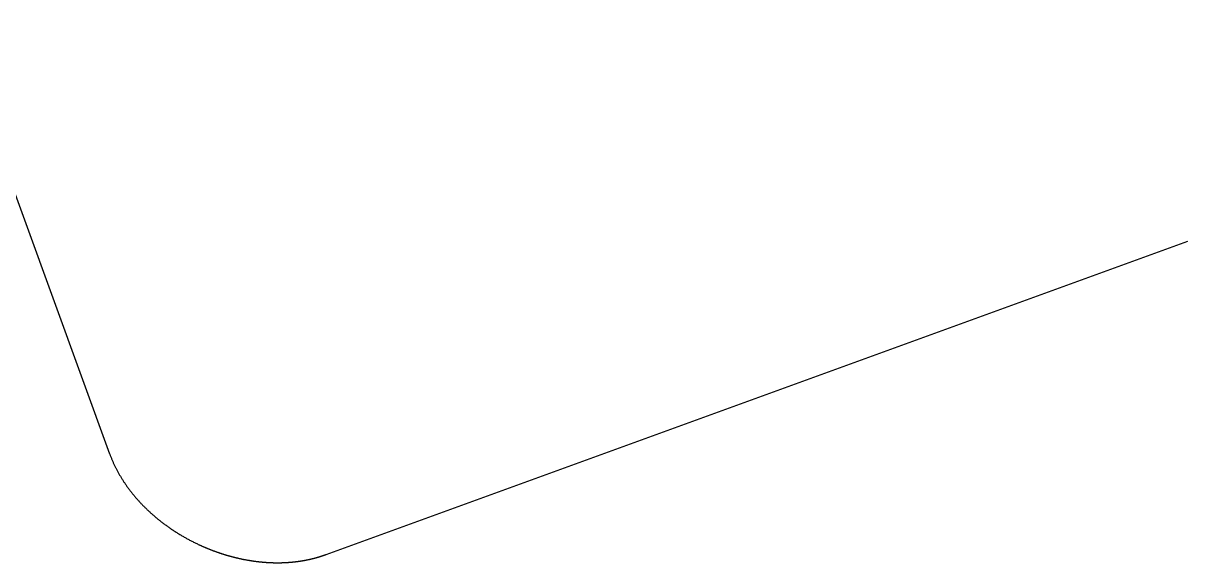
# Model space of a CAD drawing. Extents: x -14 to 314, y -178 to 13.
# Drawn here: x 154.59 to 178.72, y -117.06 to -105.87 of the extents above; entities that cross this region are included whole.
import ezdxf

# ---------------------------------------------------------------- set-up
doc = ezdxf.new("R2010")
doc.units = 0
doc.layers.add('BLACK', color=7, linetype='CONTINUOUS')

msp = doc.modelspace()

# ---------------------------------------------------------------- linework, layer by layer
at = {"layer": 'BLACK', "linetype": 'CONTINUOUS'}
for p, q in [((153.133188, -105.873341), (156.382379, -114.80042)), ((160.868373, -116.892273), (178.722532, -110.393891)), ((156.382379, -114.80042), (156.387373, -114.814024)), ((156.387373, -114.814024), (156.392449, -114.827619)), ((156.392449, -114.827619), (156.397607, -114.841205)), ((156.397607, -114.841205), (156.402847, -114.854782)), ((156.402847, -114.854782), (156.408169, -114.86835)), ((156.408169, -114.86835), (156.413573, -114.881908)), ((156.413573, -114.881908), (156.419059, -114.895457)), ((156.419059, -114.895457), (156.424628, -114.908997)), ((156.424628, -114.908997), (156.43028, -114.922526)), ((156.43028, -114.922526), (156.436013, -114.936046)), ((156.436013, -114.936046), (156.44183, -114.949555)), ((156.44183, -114.949555), (156.447729, -114.963054)), ((156.447729, -114.963054), (156.45371, -114.976543)), ((156.45371, -114.976543), (156.459774, -114.99002)), ((156.459774, -114.99002), (156.465921, -115.003487)), ((156.465921, -115.003487), (156.472151, -115.016943)), ((156.472151, -115.016943), (156.478464, -115.030387)), ((156.478464, -115.030387), (156.484859, -115.04382)), ((156.484859, -115.04382), (156.491338, -115.057241)), ((156.491338, -115.057241), (156.497899, -115.07065)), ((156.497899, -115.07065), (156.504544, -115.084047)), ((156.504544, -115.084047), (156.511272, -115.097432)), ((156.511272, -115.097432), (156.518082, -115.110804)), ((156.518082, -115.110804), (156.524976, -115.124163)), ((156.524976, -115.124163), (156.531954, -115.137509)), ((156.531954, -115.137509), (156.539014, -115.150842)), ((156.539014, -115.150842), (156.546158, -115.164161)), ((156.546158, -115.164161), (156.553385, -115.177466)), ((156.553385, -115.177466), (156.560696, -115.190758)), ((156.560696, -115.190758), (156.56809, -115.204035)), ((156.56809, -115.204035), (156.575567, -115.217297)), ((156.575567, -115.217297), (156.583128, -115.230545)), ((156.583128, -115.230545), (156.590772, -115.243777)), ((156.590772, -115.243777), (156.598499, -115.256995)), ((156.598499, -115.256995), (156.60631, -115.270196)), ((156.60631, -115.270196), (156.614205, -115.283382)), ((156.614205, -115.283382), (156.622183, -115.296551)), ((156.622183, -115.296551), (156.630245, -115.309704)), ((156.630245, -115.309704), (156.63839, -115.322841)), ((156.63839, -115.322841), (156.646618, -115.33596)), ((156.646618, -115.33596), (156.654931, -115.349062)), ((156.654931, -115.349062), (156.663326, -115.362146)), ((156.663326, -115.362146), (156.671805, -115.375212)), ((156.671805, -115.375212), (156.680368, -115.388259)), ((156.680368, -115.388259), (156.689013, -115.401289)), ((156.689013, -115.401289), (156.697743, -115.414299)), ((156.697743, -115.414299), (156.706555, -115.42729)), ((156.706555, -115.42729), (156.715451, -115.440261)), ((156.715451, -115.440261), (156.72443, -115.453212)), ((156.72443, -115.453212), (156.733493, -115.466143)), ((156.733493, -115.466143), (156.742638, -115.479054)), ((156.742638, -115.479054), (156.751867, -115.491943)), ((156.751867, -115.491943), (156.761179, -115.504812)), ((156.761179, -115.504812), (156.770574, -115.517658)), ((156.770574, -115.517658), (156.780052, -115.530482)), ((156.780052, -115.530482), (156.789612, -115.543284)), ((156.789612, -115.543284), (156.799256, -115.556064)), ((156.799256, -115.556064), (156.808982, -115.56882)), ((156.808982, -115.56882), (156.81879, -115.581552)), ((156.81879, -115.581552), (156.828682, -115.594261)), ((156.828682, -115.594261), (156.838655, -115.606945)), ((156.838655, -115.606945), (156.848711, -115.619605)), ((156.848711, -115.619605), (156.858849, -115.632239)), ((156.858849, -115.632239), (156.86907, -115.644848)), ((156.86907, -115.644848), (156.879372, -115.657431)), ((156.879372, -115.657431), (156.889756, -115.669988)), ((156.889756, -115.669988), (156.900222, -115.682518)), ((156.900222, -115.682518), (156.910769, -115.695021)), ((156.910769, -115.695021), (156.921397, -115.707497)), ((156.921397, -115.707497), (156.932107, -115.719944)), ((156.932107, -115.719944), (156.942898, -115.732363)), ((156.942898, -115.732363), (156.95377, -115.744754)), ((156.95377, -115.744754), (156.964723, -115.757115)), ((156.964723, -115.757115), (156.975756, -115.769446)), ((156.975756, -115.769446), (156.986869, -115.781748)), ((156.986869, -115.781748), (156.998063, -115.794018)), ((156.998063, -115.794018), (157.009337, -115.806258)), ((157.009337, -115.806258), (157.02069, -115.818466)), ((157.02069, -115.818466), (157.032123, -115.830643)), ((157.032123, -115.830643), (157.043635, -115.842787)), ((157.043635, -115.842787), (157.055227, -115.854898)), ((157.055227, -115.854898), (157.066897, -115.866976)), ((157.066897, -115.866976), (157.078646, -115.87902)), ((157.078646, -115.87902), (157.090473, -115.89103)), ((157.090473, -115.89103), (157.102378, -115.903006)), ((157.102378, -115.903006), (157.114361, -115.914946)), ((157.114361, -115.914946), (157.126422, -115.926851)), ((157.126422, -115.926851), (157.13856, -115.938719)), ((157.13856, -115.938719), (157.150775, -115.950551)), ((157.150775, -115.950551), (157.163066, -115.962346)), ((157.163066, -115.962346), (157.175434, -115.974103)), ((157.175434, -115.974103), (157.187878, -115.985823)), ((157.187878, -115.985823), (157.200398, -115.997503)), ((157.200398, -115.997503), (157.212993, -116.009145)), ((157.212993, -116.009145), (157.225663, -116.020747)), ((157.225663, -116.020747), (157.238408, -116.03231)), ((157.238408, -116.03231), (157.251228, -116.043831)), ((157.251228, -116.043831), (157.264121, -116.055312)), ((157.264121, -116.055312), (157.277088, -116.066751)), ((157.277088, -116.066751), (157.290128, -116.078148)), ((157.290128, -116.078148), (157.303241, -116.089503)), ((157.303241, -116.089503), (157.316427, -116.100815)), ((157.316427, -116.100815), (157.329685, -116.112083)), ((157.329685, -116.112083), (157.343014, -116.123307)), ((157.343014, -116.123307), (157.356415, -116.134486)), ((157.356415, -116.134486), (157.369886, -116.145621)), ((157.369886, -116.145621), (157.383428, -116.156709)), ((157.383428, -116.156709), (157.39704, -116.167752)), ((157.39704, -116.167752), (157.410721, -116.178748)), ((157.410721, -116.178748), (157.424471, -116.189697)), ((157.424471, -116.189697), (157.43829, -116.200599)), ((157.43829, -116.200599), (157.452177, -116.211452)), ((157.452177, -116.211452), (157.466132, -116.222257)), ((157.466132, -116.222257), (157.480154, -116.233012)), ((157.480154, -116.233012), (157.494242, -116.243718)), ((157.494242, -116.243718), (157.508397, -116.254373)), ((157.508397, -116.254373), (157.522617, -116.264978)), ((157.522617, -116.264978), (157.536902, -116.275532)), ((157.536902, -116.275532), (157.551252, -116.286033)), ((157.551252, -116.286033), (157.565666, -116.296483)), ((157.565666, -116.296483), (157.580143, -116.30688)), ((157.580143, -116.30688), (157.594683, -116.317223)), ((157.594683, -116.317223), (157.609286, -116.327513)), ((157.609286, -116.327513), (157.62395, -116.337748)), ((157.62395, -116.337748), (157.638676, -116.347929)), ((157.638676, -116.347929), (157.653462, -116.358054)), ((157.653462, -116.358054), (157.668308, -116.368123)), ((157.668308, -116.368123), (157.683214, -116.378136)), ((157.683214, -116.378136), (157.698178, -116.388093)), ((157.698178, -116.388093), (157.713201, -116.397991)), ((157.713201, -116.397991), (157.728281, -116.407832)), ((157.728281, -116.407832), (157.743418, -116.417615)), ((157.743418, -116.417615), (157.758612, -116.427339)), ((157.758612, -116.427339), (157.773861, -116.437003)), ((157.773861, -116.437003), (157.789165, -116.446608)), ((157.789165, -116.446608), (157.804523, -116.456152)), ((157.804523, -116.456152), (157.819936, -116.465636)), ((157.819936, -116.465636), (157.835401, -116.475058)), ((157.835401, -116.475058), (157.850919, -116.484418)), ((157.850919, -116.484418), (157.866488, -116.493717)), ((157.866488, -116.493717), (157.882108, -116.502952)), ((157.882108, -116.502952), (157.897779, -116.512124)), ((157.897779, -116.512124), (157.913499, -116.521233)), ((157.913499, -116.521233), (157.929268, -116.530278)), ((157.929268, -116.530278), (157.945086, -116.539258)), ((157.945086, -116.539258), (157.96095, -116.548172)), ((157.96095, -116.548172), (157.976862, -116.557022)), ((157.976862, -116.557022), (157.992819, -116.565805)), ((157.992819, -116.565805), (158.008822, -116.574522)), ((158.008822, -116.574522), (158.024869, -116.583173)), ((158.024869, -116.583173), (158.040961, -116.591756)), ((158.040961, -116.591756), (158.057095, -116.600271)), ((158.057095, -116.600271), (158.073271, -116.608718)), ((158.073271, -116.608718), (158.089489, -116.617097)), ((158.089489, -116.617097), (158.105748, -116.625407)), ((158.105748, -116.625407), (158.122047, -116.633647)), ((158.122047, -116.633647), (158.138385, -116.641817)), ((158.138385, -116.641817), (158.154762, -116.649918)), ((158.154762, -116.649918), (158.171176, -116.657947)), ((158.171176, -116.657947), (158.187627, -116.665906)), ((158.187627, -116.665906), (158.204115, -116.673793)), ((158.204115, -116.673793), (158.220637, -116.681609)), ((158.220637, -116.681609), (158.237195, -116.689352)), ((158.237195, -116.689352), (158.245486, -116.693197)), ((158.245486, -116.693197), (158.253786, -116.697023)), ((158.253786, -116.697023), (158.262093, -116.700831)), ((158.262093, -116.700831), (158.27041, -116.704621)), ((158.27041, -116.704621), (158.278734, -116.708393)), ((158.278734, -116.708393), (158.287066, -116.712146)), ((158.287066, -116.712146), (158.295406, -116.71588)), ((158.295406, -116.71588), (158.303753, -116.719597)), ((158.303753, -116.719597), (158.312109, -116.723295)), ((158.312109, -116.723295), (158.320472, -116.726974)), ((158.320472, -116.726974), (158.328842, -116.730635)), ((158.328842, -116.730635), (158.33722, -116.734277)), ((158.33722, -116.734277), (158.345604, -116.7379)), ((158.345604, -116.7379), (158.353996, -116.741505)), ((158.353996, -116.741505), (158.362395, -116.745091)), ((158.362395, -116.745091), (158.370802, -116.748658)), ((158.370802, -116.748658), (158.379214, -116.752207)), ((158.379214, -116.752207), (158.387634, -116.755736)), ((158.387634, -116.755736), (158.39606, -116.759247)), ((158.39606, -116.759247), (158.404493, -116.762739)), ((158.404493, -116.762739), (158.412932, -116.766211)), ((158.412932, -116.766211), (158.421378, -116.769665)), ((158.421378, -116.769665), (158.429829, -116.773099)), ((158.429829, -116.773099), (158.438287, -116.776515)), ((158.438287, -116.776515), (158.446751, -116.779911)), ((158.446751, -116.779911), (158.455221, -116.783289)), ((158.455221, -116.783289), (158.463696, -116.786646)), ((158.463696, -116.786646), (158.472178, -116.789985)), ((158.472178, -116.789985), (158.480665, -116.793305)), ((158.480665, -116.793305), (158.489158, -116.796605)), ((158.489158, -116.796605), (158.497655, -116.799886)), ((158.497655, -116.799886), (158.506159, -116.803147)), ((158.506159, -116.803147), (158.514667, -116.806389)), ((158.514667, -116.806389), (158.523181, -116.809612)), ((158.523181, -116.809612), (158.531699, -116.812814)), ((158.531699, -116.812814), (158.540224, -116.815998)), ((158.540224, -116.815998), (158.548751, -116.819162)), ((158.548751, -116.819162), (158.557285, -116.822307)), ((158.557285, -116.822307), (158.565822, -116.825431)), ((158.565822, -116.825431), (158.574365, -116.828536)), ((158.574365, -116.828536), (158.582911, -116.831621)), ((158.582911, -116.831621), (158.591463, -116.834687)), ((158.591463, -116.834687), (158.600017, -116.837733)), ((158.600017, -116.837733), (158.608577, -116.84076)), ((158.608577, -116.84076), (158.617139, -116.843766)), ((158.617139, -116.843766), (158.625707, -116.846752)), ((158.625707, -116.846752), (158.634277, -116.849719)), ((158.634277, -116.849719), (158.642853, -116.852666)), ((158.642853, -116.852666), (158.65143, -116.855592)), ((158.65143, -116.855592), (158.660013, -116.8585)), ((158.660013, -116.8585), (158.668597, -116.861386)), ((158.668597, -116.861386), (158.677186, -116.864253)), ((158.677186, -116.864253), (158.685777, -116.8671)), ((158.685777, -116.8671), (158.694372, -116.869927)), ((158.694372, -116.869927), (158.702969, -116.872734)), ((158.702969, -116.872734), (158.711571, -116.875521)), ((158.711571, -116.875521), (158.720173, -116.878287)), ((158.720173, -116.878287), (158.72878, -116.881034)), ((158.72878, -116.881034), (158.737388, -116.88376)), ((158.737388, -116.88376), (158.746, -116.886466)), ((158.746, -116.886466), (158.754612, -116.889151)), ((158.754612, -116.889151), (158.763229, -116.891817)), ((158.763229, -116.891817), (158.771846, -116.894462)), ((158.771846, -116.894462), (158.780467, -116.897088)), ((158.780467, -116.897088), (158.789088, -116.899692)), ((158.789088, -116.899692), (158.797714, -116.902277)), ((158.797714, -116.902277), (158.806338, -116.904841)), ((158.806338, -116.904841), (158.814967, -116.907385)), ((158.814967, -116.907385), (158.823595, -116.909908)), ((158.823595, -116.909908), (158.832227, -116.912411)), ((158.832227, -116.912411), (158.840858, -116.914893)), ((158.840858, -116.914893), (158.849492, -116.917355)), ((158.849492, -116.917355), (158.858126, -116.919797)), ((158.858126, -116.919797), (158.866763, -116.922218)), ((158.866763, -116.922218), (158.875398, -116.924618)), ((158.875398, -116.924618), (158.884037, -116.926999)), ((158.884037, -116.926999), (158.892674, -116.929358)), ((158.892674, -116.929358), (158.901315, -116.931697)), ((158.901315, -116.931697), (158.909953, -116.934015)), ((158.909953, -116.934015), (158.918595, -116.936314)), ((158.918595, -116.936314), (158.927235, -116.938591)), ((158.927235, -116.938591), (158.935877, -116.940848)), ((158.935877, -116.940848), (158.944517, -116.943084)), ((158.944517, -116.943084), (158.953161, -116.945299)), ((158.953161, -116.945299), (158.961801, -116.947494)), ((158.961801, -116.947494), (158.970444, -116.949669)), ((158.970444, -116.949669), (158.979084, -116.951822)), ((158.979084, -116.951822), (158.987727, -116.953955)), ((158.987727, -116.953955), (158.996366, -116.956067)), ((158.996366, -116.956067), (159.005009, -116.958159)), ((159.005009, -116.958159), (159.013647, -116.960229)), ((159.013647, -116.960229), (159.022289, -116.962279)), ((159.022289, -116.962279), (159.030926, -116.964308)), ((159.030926, -116.964308), (159.039566, -116.966317)), ((159.039566, -116.966317), (159.048201, -116.968305)), ((159.048201, -116.968305), (159.05684, -116.970272)), ((159.05684, -116.970272), (159.065473, -116.972218)), ((159.065473, -116.972218), (159.074109, -116.974144)), ((159.074109, -116.974144), (159.08274, -116.976049)), ((159.08274, -116.976049), (159.091374, -116.977933)), ((159.091374, -116.977933), (159.100002, -116.979796)), ((159.100002, -116.979796), (159.108633, -116.981639)), ((159.108633, -116.981639), (159.117258, -116.98346)), ((159.117258, -116.98346), (159.125886, -116.985261)), ((159.125886, -116.985261), (159.134507, -116.987041)), ((159.134507, -116.987041), (159.143131, -116.9888)), ((159.143131, -116.9888), (159.151749, -116.990538)), ((159.151749, -116.990538), (159.160369, -116.992256)), ((159.160369, -116.992256), (159.168983, -116.993953)), ((159.168983, -116.993953), (159.177599, -116.995629)), ((159.177599, -116.995629), (159.186208, -116.997284)), ((159.186208, -116.997284), (159.19482, -116.998918)), ((159.19482, -116.998918), (159.203424, -117.000531)), ((159.203424, -117.000531), (159.21203, -117.002124)), ((159.21203, -117.002124), (159.22063, -117.003696)), ((159.22063, -117.003696), (159.229231, -117.005247)), ((159.229231, -117.005247), (159.237824, -117.006777)), ((159.237824, -117.006777), (159.24642, -117.008286)), ((159.24642, -117.008286), (159.255008, -117.009774)), ((159.255008, -117.009774), (159.263597, -117.011242)), ((159.263597, -117.011242), (159.272179, -117.012689)), ((159.272179, -117.012689), (159.280762, -117.014115)), ((159.280762, -117.014115), (159.289337, -117.01552)), ((159.289337, -117.01552), (159.297914, -117.016904)), ((159.297914, -117.016904), (159.306482, -117.018267)), ((159.306482, -117.018267), (159.315051, -117.01961)), ((159.315051, -117.01961), (159.323613, -117.020932)), ((159.323613, -117.020932), (159.332175, -117.022233)), ((159.332175, -117.022233), (159.340729, -117.023513)), ((160.358647, -117.023654), (160.366236, -117.022425)), ((160.366236, -117.022425), (160.37382, -117.021177)), ((160.37382, -117.021177), (160.381388, -117.019911)), ((160.381388, -117.019911), (160.388951, -117.018626)), ((160.388951, -117.018626), (160.396497, -117.017323)), ((160.396497, -117.017323), (160.404039, -117.016)), ((160.404039, -117.016), (160.411565, -117.01466)), ((160.411565, -117.01466), (160.419086, -117.013301)), ((160.419086, -117.013301), (160.426591, -117.011924)), ((160.426591, -117.011924), (160.434091, -117.010528)), ((160.434091, -117.010528), (160.441574, -117.009115)), ((160.441574, -117.009115), (160.449053, -117.007682)), ((160.449053, -117.007682), (160.456515, -117.006231)), ((160.456515, -117.006231), (160.463972, -117.004762)), ((160.463972, -117.004762), (160.471413, -117.003275)), ((160.471413, -117.003275), (160.478848, -117.001769)), ((160.478848, -117.001769), (160.486267, -117.000245)), ((160.486267, -117.000245), (160.493681, -116.998703)), ((160.493681, -116.998703), (160.501079, -116.997143)), ((160.501079, -116.997143), (160.508471, -116.995564)), ((160.508471, -116.995564), (160.515847, -116.993968)), ((160.515847, -116.993968), (160.523218, -116.992352)), ((160.523218, -116.992352), (160.530572, -116.99072)), ((160.530572, -116.99072), (160.537921, -116.989068)), ((160.537921, -116.989068), (160.545253, -116.9874)), ((160.545253, -116.9874), (160.55258, -116.985712)), ((160.55258, -116.985712), (160.55989, -116.984008)), ((160.55989, -116.984008), (160.567195, -116.982284)), ((160.567195, -116.982284), (160.574484, -116.980544)), ((160.574484, -116.980544), (160.581767, -116.978784)), ((160.581767, -116.978784), (160.589033, -116.977008)), ((160.589033, -116.977008), (160.596294, -116.975212)), ((160.596294, -116.975212), (160.603538, -116.9734)), ((160.603538, -116.9734), (160.610776, -116.971569)), ((160.610776, -116.971569), (160.617999, -116.969721)), ((160.617999, -116.969721), (160.625215, -116.967854)), ((160.625215, -116.967854), (160.632415, -116.965971)), ((160.632415, -116.965971), (160.639609, -116.964068)), ((160.639609, -116.964068), (160.646786, -116.962149)), ((160.646786, -116.962149), (160.653958, -116.960211)), ((160.653958, -116.960211), (160.661113, -116.958257)), ((160.661113, -116.958257), (160.668262, -116.956284)), ((160.668262, -116.956284), (160.675394, -116.954294)), ((160.675394, -116.954294), (160.682521, -116.952285)), ((160.682521, -116.952285), (160.689631, -116.95026)), ((160.689631, -116.95026), (160.696735, -116.948216)), ((160.696735, -116.948216), (160.703823, -116.946156)), ((160.703823, -116.946156), (160.710904, -116.944077)), ((160.710904, -116.944077), (160.717969, -116.941982)), ((160.717969, -116.941982), (160.725028, -116.939868)), ((160.725028, -116.939868), (160.73207, -116.937738)), ((160.73207, -116.937738), (160.739106, -116.935588)), ((160.739106, -116.935588), (160.746125, -116.933423)), ((160.746125, -116.933423), (160.753139, -116.931239)), ((160.753139, -116.931239), (160.760135, -116.929039)), ((160.760135, -116.929039), (160.767126, -116.92682)), ((160.767126, -116.92682), (160.7741, -116.924585)), ((160.7741, -116.924585), (160.781067, -116.922332)), ((160.781067, -116.922332), (160.788018, -116.920062)), ((160.788018, -116.920062), (160.794963, -116.917774)), ((160.794963, -116.917774), (160.801891, -116.91547)), ((160.801891, -116.91547), (160.808813, -116.913147)), ((160.808813, -116.913147), (160.815718, -116.910808)), ((160.815718, -116.910808), (160.822617, -116.908451)), ((160.822617, -116.908451), (160.829499, -116.906078)), ((160.829499, -116.906078), (160.836375, -116.903686)), ((160.836375, -116.903686), (160.843234, -116.901279)), ((160.843234, -116.901279), (160.850086, -116.898852)), ((160.850086, -116.898852), (160.856923, -116.896411)), ((160.856923, -116.896411), (160.863752, -116.89395)), ((160.863752, -116.89395), (160.868373, -116.892273)), ((159.340729, -117.023513), (159.349283, -117.024772)), ((159.349283, -117.024772), (159.357829, -117.02601)), ((159.357829, -117.02601), (159.366376, -117.027228)), ((159.366376, -117.027228), (159.374914, -117.028425)), ((159.374914, -117.028425), (159.383453, -117.029601)), ((159.383453, -117.029601), (159.391982, -117.030756)), ((159.391982, -117.030756), (159.400512, -117.031891)), ((159.400512, -117.031891), (159.409033, -117.033005)), ((159.409033, -117.033005), (159.417554, -117.034098)), ((159.417554, -117.034098), (159.426066, -117.03517)), ((159.426066, -117.03517), (159.434578, -117.036222)), ((159.434578, -117.036222), (159.44308, -117.037252)), ((159.44308, -117.037252), (159.451583, -117.038263)), ((159.451583, -117.038263), (159.460076, -117.039252)), ((159.460076, -117.039252), (159.468569, -117.04022)), ((159.468569, -117.04022), (159.477052, -117.041168)), ((159.477052, -117.041168), (159.485535, -117.042095)), ((159.485535, -117.042095), (159.494007, -117.043001)), ((159.494007, -117.043001), (159.50248, -117.043887)), ((159.50248, -117.043887), (159.510942, -117.044752)), ((159.510942, -117.044752), (159.519404, -117.045597)), ((159.519404, -117.045597), (159.527856, -117.04642)), ((159.527856, -117.04642), (159.536307, -117.047224)), ((159.536307, -117.047224), (159.544747, -117.048006)), ((159.544747, -117.048006), (159.553187, -117.048768)), ((159.553187, -117.048768), (159.561616, -117.049509)), ((159.561616, -117.049509), (159.570045, -117.05023)), ((159.570045, -117.05023), (159.578462, -117.05093)), ((159.578462, -117.05093), (159.586879, -117.05161)), ((159.586879, -117.05161), (159.595285, -117.052268)), ((159.595285, -117.052268), (159.60369, -117.052907)), ((159.60369, -117.052907), (159.612084, -117.053525)), ((159.612084, -117.053525), (159.620476, -117.054122)), ((159.620476, -117.054122), (159.628857, -117.054699)), ((159.628857, -117.054699), (159.637238, -117.055255)), ((159.637238, -117.055255), (159.645606, -117.055791)), ((159.645606, -117.055791), (159.653974, -117.056306)), ((159.653974, -117.056306), (159.662329, -117.056801)), ((159.662329, -117.056801), (159.670684, -117.057276)), ((159.670684, -117.057276), (159.679026, -117.05773)), ((159.679026, -117.05773), (159.687367, -117.058163)), ((159.687367, -117.058163), (159.695696, -117.058577)), ((159.695696, -117.058577), (159.704024, -117.05897)), ((159.704024, -117.05897), (159.71234, -117.059342)), ((159.71234, -117.059342), (159.720654, -117.059694)), ((159.720654, -117.059694), (159.728955, -117.060026)), ((159.728955, -117.060026), (159.737255, -117.060338)), ((159.737255, -117.060338), (159.745543, -117.060629)), ((159.745543, -117.060629), (159.753828, -117.0609)), ((159.753828, -117.0609), (159.762102, -117.06115)), ((159.762102, -117.06115), (159.770373, -117.061381)), ((159.770373, -117.061381), (159.778631, -117.061591)), ((159.778631, -117.061591), (159.786888, -117.061781)), ((159.786888, -117.061781), (159.795132, -117.061951)), ((159.795132, -117.061951), (159.803374, -117.0621)), ((159.803374, -117.0621), (159.811602, -117.06223)), ((159.811602, -117.06223), (159.819829, -117.062339)), ((159.819829, -117.062339), (159.828042, -117.062428)), ((159.828042, -117.062428), (159.836254, -117.062497)), ((159.836254, -117.062497), (159.844452, -117.062546)), ((159.844452, -117.062546), (159.852647, -117.062575)), ((159.852647, -117.062575), (159.86083, -117.062584)), ((159.86083, -117.062584), (159.86901, -117.062573)), ((159.86901, -117.062573), (159.877176, -117.062542)), ((159.877176, -117.062542), (159.88534, -117.062491)), ((159.88534, -117.062491), (159.89349, -117.06242)), ((159.89349, -117.06242), (159.901638, -117.062329)), ((159.901638, -117.062329), (159.909772, -117.062218)), ((159.909772, -117.062218), (159.917904, -117.062087)), ((159.917904, -117.062087), (159.926021, -117.061936)), ((159.926021, -117.061936), (159.934136, -117.061766)), ((159.934136, -117.061766), (159.942237, -117.061575)), ((159.942237, -117.061575), (159.950335, -117.061365)), ((159.950335, -117.061365), (159.958419, -117.061135)), ((159.958419, -117.061135), (159.9665, -117.060885)), ((159.9665, -117.060885), (159.974567, -117.060615)), ((159.974567, -117.060615), (159.982631, -117.060326)), ((159.982631, -117.060326), (159.990681, -117.060017)), ((159.990681, -117.060017), (159.998727, -117.059688)), ((159.998727, -117.059688), (160.00676, -117.059339)), ((160.00676, -117.059339), (160.014789, -117.058971)), ((160.014789, -117.058971), (160.022803, -117.058583)), ((160.022803, -117.058583), (160.030815, -117.058176)), ((160.030815, -117.058176), (160.038812, -117.057749)), ((160.038812, -117.057749), (160.046805, -117.057302)), ((160.046805, -117.057302), (160.054784, -117.056836)), ((160.054784, -117.056836), (160.06276, -117.056351)), ((160.06276, -117.056351), (160.07072, -117.055846)), ((160.07072, -117.055846), (160.078678, -117.055321)), ((160.078678, -117.055321), (160.08662, -117.054777)), ((160.08662, -117.054777), (160.094559, -117.054213)), ((160.094559, -117.054213), (160.102483, -117.053631)), ((160.102483, -117.053631), (160.110404, -117.053028)), ((160.110404, -117.053028), (160.118309, -117.052407)), ((160.118309, -117.052407), (160.126211, -117.051765)), ((160.126211, -117.051765), (160.134097, -117.051105)), ((160.134097, -117.051105), (160.14198, -117.050425)), ((160.14198, -117.050425), (160.149848, -117.049727)), ((160.149848, -117.049727), (160.157712, -117.049008)), ((160.157712, -117.049008), (160.165561, -117.048271)), ((160.165561, -117.048271), (160.173405, -117.047514)), ((160.173405, -117.047514), (160.181235, -117.046739)), ((160.181235, -117.046739), (160.18906, -117.045943)), ((160.18906, -117.045943), (160.19687, -117.04513)), ((160.19687, -117.04513), (160.204677, -117.044296)), ((160.204677, -117.044296), (160.212467, -117.043444)), ((160.212467, -117.043444), (160.220254, -117.042572)), ((160.220254, -117.042572), (160.228025, -117.041682)), ((160.228025, -117.041682), (160.235791, -117.040773)), ((160.235791, -117.040773), (160.243543, -117.039844)), ((160.243543, -117.039844), (160.25129, -117.038897)), ((160.25129, -117.038897), (160.259021, -117.037931)), ((160.259021, -117.037931), (160.266748, -117.036945)), ((160.266748, -117.036945), (160.274459, -117.035941)), ((160.274459, -117.035941), (160.282166, -117.034918)), ((160.282166, -117.034918), (160.289857, -117.033876)), ((160.289857, -117.033876), (160.297544, -117.032815)), ((160.297544, -117.032815), (160.305215, -117.031736)), ((160.305215, -117.031736), (160.312881, -117.030637)), ((160.312881, -117.030637), (160.320532, -117.029521)), ((160.320532, -117.029521), (160.328178, -117.028384)), ((160.328178, -117.028384), (160.335808, -117.02723)), ((160.335808, -117.02723), (160.343433, -117.026056)), ((160.343433, -117.026056), (160.351042, -117.024865)), ((160.351042, -117.024865), (160.358647, -117.023654))]:
    msp.add_line(p, q, dxfattribs=at)

doc.saveas('drawing.dxf')
